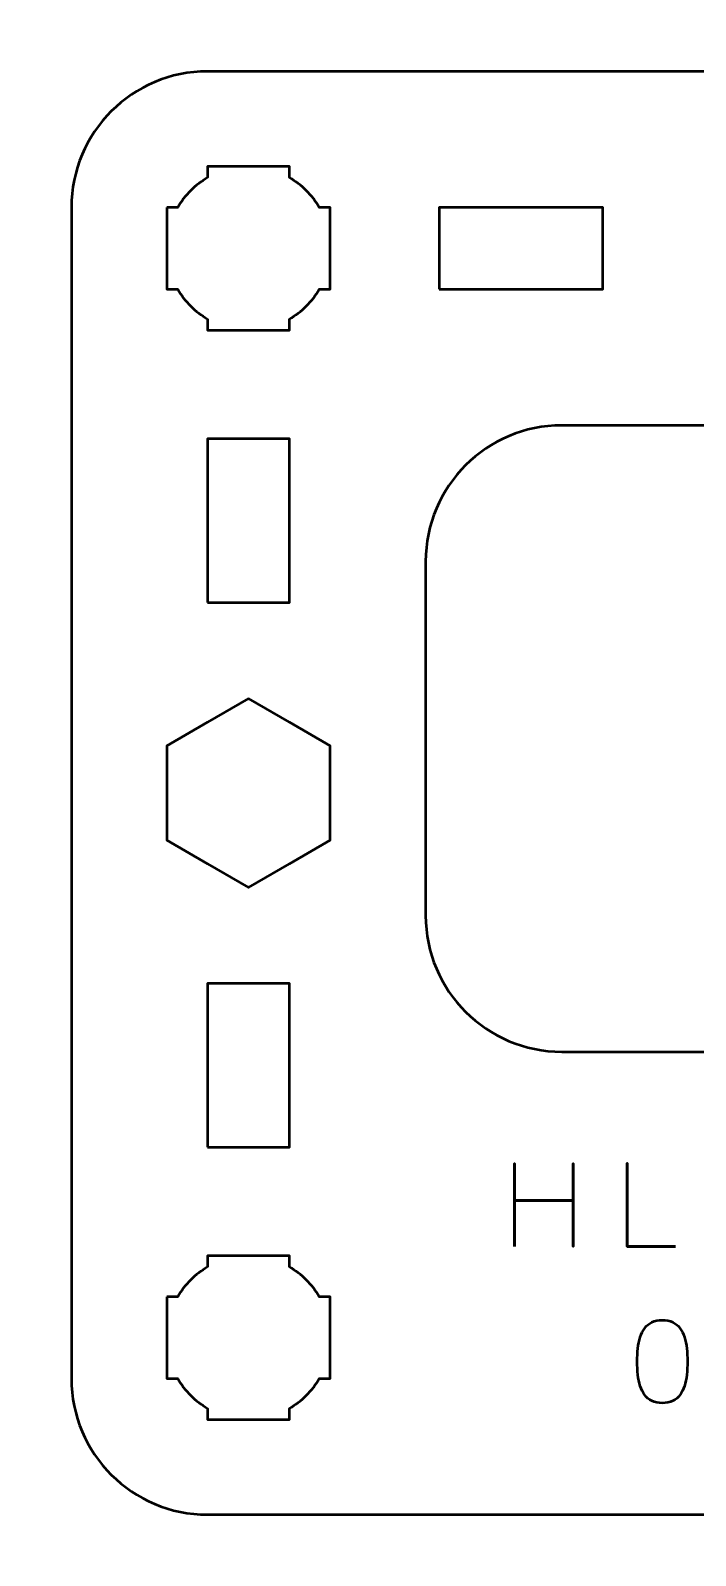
# Model space of a CAD drawing. Header units: centimetres. Extents: x -21 to 0, y -29.7 to 0.
# Drawn here: x -11.4 to -8.96, y -17.25 to -11.65 of the extents above; entities that cross this region are included whole.
import ezdxf

# ---------------------------------------------------------------- set-up
doc = ezdxf.new("R2010")
doc.units = ezdxf.units.CM
doc.header["$MEASUREMENT"] = 0
doc.layers.add('Layer 1', color=7, linetype='Continuous')

msp = doc.modelspace()

# ---------------------------------------------------------------- linework, layer by layer
at = {"layer": 'Layer 1', "lineweight": 53}
for points in [[(-10.75, -13.75), (-10.45, -13.75), (-10.45, -13.15), (-10.75, -13.15), (-10.75, -13.75)], [(-10.75, -15.75), (-10.45, -15.75), (-10.45, -15.15), (-10.75, -15.15), (-10.75, -15.75)]]:
    msp.add_lwpolyline(points, close=True, dxfattribs=at)
at = {"layer": 'Layer 1', "color": 1, "lineweight": 53}
msp.add_open_spline([(-21.00003, -29.19995), (-21.00003, -29.19995), (-21.00003, -2.89992), (-21.00003, -2.89992), (-21.00003, -2.89992), (-21.00003, -2.81709), (-20.93286, -2.74992), (-20.85003, -2.74992), (-20.85003, -2.74992), (-20.7672, -2.74992), (-20.70003, -2.68275), (-20.70003, -2.59992), (-20.70003, -2.59992), (-20.70003, -2.51709), (-20.7672, -2.44992), (-20.85003, -2.44992), (-20.85003, -2.44992), (-20.93286, -2.44992), (-21.00003, -2.38275), (-21.00003, -2.29992), (-21.00003, -2.29992), (-21.00003, -2.21709), (-20.93286, -2.14992), (-20.85003, -2.14992), (-20.85003, -2.14992), (-20.7672, -2.14992), (-20.70003, -2.08275), (-20.70003, -1.99992), (-20.70003, -1.99992), (-20.70003, -1.91709), (-20.7672, -1.84992), (-20.85003, -1.84992), (-20.85003, -1.84992), (-20.93286, -1.84992), (-21.00003, -1.78275), (-21.00003, -1.69992), (-21.00003, -1.69992), (-21.00003, -1.61709), (-20.93286, -1.54992), (-20.85003, -1.54992), (-20.85003, -1.54992), (-20.7672, -1.54992), (-20.70003, -1.48275), (-20.70003, -1.39992), (-20.70003, -1.39992), (-20.70003, -1.31709), (-20.7672, -1.24992), (-20.85003, -1.24992), (-20.85003, -1.24992), (-20.93286, -1.24992), (-21.00003, -1.18275), (-21.00003, -1.09992), (-21.00003, -1.09992), (-21.00003, -1.09992), (-21.00003, -0.49992), (-21.00003, -0.49992), (-21.00003, -0.49992), (-21.00003, -0.22295), (-20.77694, 0.00004), (-20.49994, 0.00004), (-20.49994, 0.00004), (-20.49994, 0.00004), (-0.50008, 0.00004), (-0.50008, 0.00004), (-0.50008, 0.00004), (-0.22294, 0.00004), (0.00002, -0.22295), (0.00002, -0.49992), (0.00002, -0.49992), (0.00002, -0.49992), (0.00002, -29.19995), (0.00002, -29.19995), (0.00002, -29.19995), (0.00002, -29.47695), (-0.22294, -29.70004), (-0.50008, -29.70004), (-0.50008, -29.70004), (-0.50008, -29.70004), (-20.49994, -29.70004), (-20.49994, -29.70004), (-20.49994, -29.70004), (-20.77694, -29.70004), (-21.00003, -29.47695), (-21.00003, -29.19995)], degree=3, knots=[0, 0, 0, 0, 0.047619, 0.047619, 0.047619, 0.047619, 0.0952381, 0.0952381, 0.0952381, 0.0952381, 0.1428571, 0.1428571, 0.1428571, 0.1428571, 0.1904762, 0.1904762, 0.1904762, 0.1904762, 0.2380952, 0.2380952, 0.2380952, 0.2380952, 0.2857143, 0.2857143, 0.2857143, 0.2857143, 0.3333333, 0.3333333, 0.3333333, 0.3333333, 0.3809524, 0.3809524, 0.3809524, 0.3809524, 0.4285714, 0.4285714, 0.4285714, 0.4285714, 0.4761905, 0.4761905, 0.4761905, 0.4761905, 0.5238095, 0.5238095, 0.5238095, 0.5238095, 0.5714286, 0.5714286, 0.5714286, 0.5714286, 0.6190476, 0.6190476, 0.6190476, 0.6190476, 0.6666667, 0.6666667, 0.6666667, 0.6666667, 0.7142857, 0.7142857, 0.7142857, 0.7142857, 0.7619048, 0.7619048, 0.7619048, 0.7619048, 0.8095238, 0.8095238, 0.8095238, 0.8095238, 0.8571429, 0.8571429, 0.8571429, 0.8571429, 0.9047619, 0.9047619, 0.9047619, 0.9047619, 0.952381, 0.952381, 0.952381, 0.952381, 1, 1, 1, 1], dxfattribs=at)
at = {"layer": 'Layer 1', "color": 3, "lineweight": 53}
msp.add_open_spline([(-11.25, -16.6), (-11.25, -16.6), (-11.25, -12.3), (-11.25, -12.3), (-11.25, -12.3), (-11.25, -12.02391), (-11.02609, -11.8), (-10.75, -11.8), (-10.75, -11.8), (-10.75, -11.8), (-6.45, -11.8), (-6.45, -11.8), (-6.45, -11.8), (-6.17391, -11.8), (-5.95, -12.02391), (-5.95, -12.3), (-5.95, -12.3), (-5.95, -12.3), (-5.95, -16.6), (-5.95, -16.6), (-5.95, -16.6), (-5.95, -16.87609), (-6.17391, -17.1), (-6.45, -17.1), (-6.45, -17.1), (-6.45, -17.1), (-10.75, -17.1), (-10.75, -17.1), (-10.75, -17.1), (-11.02609, -17.1), (-11.25, -16.87609), (-11.25, -16.6)], degree=3, knots=[0, 0, 0, 0, 0.125, 0.125, 0.125, 0.125, 0.25, 0.25, 0.25, 0.25, 0.375, 0.375, 0.375, 0.375, 0.5, 0.5, 0.5, 0.5, 0.625, 0.625, 0.625, 0.625, 0.75, 0.75, 0.75, 0.75, 0.875, 0.875, 0.875, 0.875, 1, 1, 1, 1], dxfattribs=at)
at = {"layer": 'Layer 1', "lineweight": 53}
for points, knots in [([(-10.9, -12.3), (-10.9, -12.3), (-10.85985, -12.3), (-10.85985, -12.3), (-10.85985, -12.3), (-10.8335, -12.25447), (-10.79553, -12.2165), (-10.75, -12.19015), (-10.75, -12.19015), (-10.75, -12.19015), (-10.75, -12.15), (-10.75, -12.15), (-10.75, -12.15), (-10.75, -12.15), (-10.6, -12.15), (-10.6, -12.15), (-10.6, -12.15), (-10.6, -12.15), (-10.45, -12.15), (-10.45, -12.15), (-10.45, -12.15), (-10.45, -12.15), (-10.45, -12.19015), (-10.45, -12.19015), (-10.45, -12.19015), (-10.40447, -12.2165), (-10.3665, -12.25447), (-10.34015, -12.3), (-10.34015, -12.3), (-10.34015, -12.3), (-10.3, -12.3), (-10.3, -12.3), (-10.3, -12.3), (-10.3, -12.3), (-10.3, -12.45), (-10.3, -12.45), (-10.3, -12.45), (-10.3, -12.45), (-10.3, -12.6), (-10.3, -12.6), (-10.3, -12.6), (-10.3, -12.6), (-10.34015, -12.6), (-10.34015, -12.6), (-10.34015, -12.6), (-10.3665, -12.64553), (-10.40447, -12.6835), (-10.45, -12.70985), (-10.45, -12.70985), (-10.45, -12.70985), (-10.45, -12.75), (-10.45, -12.75), (-10.45, -12.75), (-10.45, -12.75), (-10.6, -12.75), (-10.6, -12.75), (-10.6, -12.75), (-10.6, -12.75), (-10.75, -12.75), (-10.75, -12.75), (-10.75, -12.75), (-10.75, -12.75), (-10.75, -12.70985), (-10.75, -12.70985), (-10.75, -12.70985), (-10.79553, -12.6835), (-10.8335, -12.64553), (-10.85985, -12.6), (-10.85985, -12.6), (-10.85985, -12.6), (-10.9, -12.6), (-10.9, -12.6), (-10.9, -12.6), (-10.9, -12.6), (-10.9, -12.45), (-10.9, -12.45), (-10.9, -12.45), (-10.9, -12.45), (-10.9, -12.3), (-10.9, -12.3)], [0, 0, 0, 0, 0.05, 0.05, 0.05, 0.05, 0.1, 0.1, 0.1, 0.1, 0.15, 0.15, 0.15, 0.15, 0.2, 0.2, 0.2, 0.2, 0.25, 0.25, 0.25, 0.25, 0.3, 0.3, 0.3, 0.3, 0.35, 0.35, 0.35, 0.35, 0.4, 0.4, 0.4, 0.4, 0.45, 0.45, 0.45, 0.45, 0.5, 0.5, 0.5, 0.5, 0.55, 0.55, 0.55, 0.55, 0.6, 0.6, 0.6, 0.6, 0.65, 0.65, 0.65, 0.65, 0.7, 0.7, 0.7, 0.7, 0.75, 0.75, 0.75, 0.75, 0.8, 0.8, 0.8, 0.8, 0.85, 0.85, 0.85, 0.85, 0.9, 0.9, 0.9, 0.9, 0.95, 0.95, 0.95, 0.95, 1, 1, 1, 1]), ([(-9.9, -12.6), (-9.9, -12.6), (-9.9, -12.3), (-9.9, -12.3), (-9.9, -12.3), (-9.9, -12.3), (-9.3, -12.3), (-9.3, -12.3), (-9.3, -12.3), (-9.3, -12.3), (-9.3, -12.6), (-9.3, -12.6), (-9.3, -12.6), (-9.3, -12.6), (-9.9, -12.6), (-9.9, -12.6)], [0, 0, 0, 0, 0.25, 0.25, 0.25, 0.25, 0.5, 0.5, 0.5, 0.5, 0.75, 0.75, 0.75, 0.75, 1, 1, 1, 1]), ([(-9.95, -14.9), (-9.95, -14.9), (-9.95, -13.6), (-9.95, -13.6), (-9.95, -13.6), (-9.95, -13.32391), (-9.72609, -13.1), (-9.45, -13.1), (-9.45, -13.1), (-9.45, -13.1), (-7.75, -13.1), (-7.75, -13.1), (-7.75, -13.1), (-7.47391, -13.1), (-7.25, -13.32391), (-7.25, -13.6), (-7.25, -13.6), (-7.25, -13.6), (-7.25, -14.9), (-7.25, -14.9), (-7.25, -14.9), (-7.25, -15.17609), (-7.47391, -15.4), (-7.75, -15.4), (-7.75, -15.4), (-7.75, -15.4), (-9.45, -15.4), (-9.45, -15.4), (-9.45, -15.4), (-9.72609, -15.4), (-9.95, -15.17609), (-9.95, -14.9)], [0, 0, 0, 0, 0.125, 0.125, 0.125, 0.125, 0.25, 0.25, 0.25, 0.25, 0.375, 0.375, 0.375, 0.375, 0.5, 0.5, 0.5, 0.5, 0.625, 0.625, 0.625, 0.625, 0.75, 0.75, 0.75, 0.75, 0.875, 0.875, 0.875, 0.875, 1, 1, 1, 1]), ([(-10.6, -14.10359), (-10.6, -14.10359), (-10.45, -14.19019), (-10.45, -14.19019), (-10.45, -14.19019), (-10.45, -14.19019), (-10.3, -14.27679), (-10.3, -14.27679), (-10.3, -14.27679), (-10.3, -14.27679), (-10.3, -14.45), (-10.3, -14.45), (-10.3, -14.45), (-10.3, -14.45), (-10.3, -14.62321), (-10.3, -14.62321), (-10.3, -14.62321), (-10.3, -14.62321), (-10.45, -14.70981), (-10.45, -14.70981), (-10.45, -14.70981), (-10.45, -14.70981), (-10.6, -14.79641), (-10.6, -14.79641), (-10.6, -14.79641), (-10.6, -14.79641), (-10.75, -14.70981), (-10.75, -14.70981), (-10.75, -14.70981), (-10.75, -14.70981), (-10.9, -14.62321), (-10.9, -14.62321), (-10.9, -14.62321), (-10.9, -14.62321), (-10.9, -14.45), (-10.9, -14.45), (-10.9, -14.45), (-10.9, -14.45), (-10.9, -14.27679), (-10.9, -14.27679), (-10.9, -14.27679), (-10.9, -14.27679), (-10.75, -14.19019), (-10.75, -14.19019), (-10.75, -14.19019), (-10.75, -14.19019), (-10.6, -14.10359), (-10.6, -14.10359)], [0, 0, 0, 0, 0.0833333, 0.0833333, 0.0833333, 0.0833333, 0.1666667, 0.1666667, 0.1666667, 0.1666667, 0.25, 0.25, 0.25, 0.25, 0.3333333, 0.3333333, 0.3333333, 0.3333333, 0.4166667, 0.4166667, 0.4166667, 0.4166667, 0.5, 0.5, 0.5, 0.5, 0.5833333, 0.5833333, 0.5833333, 0.5833333, 0.6666667, 0.6666667, 0.6666667, 0.6666667, 0.75, 0.75, 0.75, 0.75, 0.8333333, 0.8333333, 0.8333333, 0.8333333, 0.9166667, 0.9166667, 0.9166667, 0.9166667, 1, 1, 1, 1]), ([(-10.9, -16.3), (-10.9, -16.3), (-10.85985, -16.3), (-10.85985, -16.3), (-10.85985, -16.3), (-10.8335, -16.25447), (-10.79553, -16.2165), (-10.75, -16.19015), (-10.75, -16.19015), (-10.75, -16.19015), (-10.75, -16.15), (-10.75, -16.15), (-10.75, -16.15), (-10.75, -16.15), (-10.6, -16.15), (-10.6, -16.15), (-10.6, -16.15), (-10.6, -16.15), (-10.45, -16.15), (-10.45, -16.15), (-10.45, -16.15), (-10.45, -16.15), (-10.45, -16.19015), (-10.45, -16.19015), (-10.45, -16.19015), (-10.40447, -16.2165), (-10.3665, -16.25447), (-10.34015, -16.3), (-10.34015, -16.3), (-10.34015, -16.3), (-10.3, -16.3), (-10.3, -16.3), (-10.3, -16.3), (-10.3, -16.3), (-10.3, -16.45), (-10.3, -16.45), (-10.3, -16.45), (-10.3, -16.45), (-10.3, -16.6), (-10.3, -16.6), (-10.3, -16.6), (-10.3, -16.6), (-10.34015, -16.6), (-10.34015, -16.6), (-10.34015, -16.6), (-10.3665, -16.64553), (-10.40447, -16.6835), (-10.45, -16.70985), (-10.45, -16.70985), (-10.45, -16.70985), (-10.45, -16.75), (-10.45, -16.75), (-10.45, -16.75), (-10.45, -16.75), (-10.6, -16.75), (-10.6, -16.75), (-10.6, -16.75), (-10.6, -16.75), (-10.75, -16.75), (-10.75, -16.75), (-10.75, -16.75), (-10.75, -16.75), (-10.75, -16.70985), (-10.75, -16.70985), (-10.75, -16.70985), (-10.79553, -16.6835), (-10.8335, -16.64553), (-10.85985, -16.6), (-10.85985, -16.6), (-10.85985, -16.6), (-10.9, -16.6), (-10.9, -16.6), (-10.9, -16.6), (-10.9, -16.6), (-10.9, -16.45), (-10.9, -16.45), (-10.9, -16.45), (-10.9, -16.45), (-10.9, -16.3), (-10.9, -16.3)], [0, 0, 0, 0, 0.05, 0.05, 0.05, 0.05, 0.1, 0.1, 0.1, 0.1, 0.15, 0.15, 0.15, 0.15, 0.2, 0.2, 0.2, 0.2, 0.25, 0.25, 0.25, 0.25, 0.3, 0.3, 0.3, 0.3, 0.35, 0.35, 0.35, 0.35, 0.4, 0.4, 0.4, 0.4, 0.45, 0.45, 0.45, 0.45, 0.5, 0.5, 0.5, 0.5, 0.55, 0.55, 0.55, 0.55, 0.6, 0.6, 0.6, 0.6, 0.65, 0.65, 0.65, 0.65, 0.7, 0.7, 0.7, 0.7, 0.75, 0.75, 0.75, 0.75, 0.8, 0.8, 0.8, 0.8, 0.85, 0.85, 0.85, 0.85, 0.9, 0.9, 0.9, 0.9, 0.95, 0.95, 0.95, 0.95, 1, 1, 1, 1])]:
    msp.add_open_spline(points, degree=3, knots=knots, dxfattribs=at)
at = {"layer": 'Layer 1', "color": 5, "lineweight": 53}
for points, knots in [([(-9.62382, -16.11494), (-9.62382, -16.11494), (-9.62382, -15.94603), (-9.62382, -15.94603), (-9.62382, -15.94603), (-9.62382, -15.94603), (-9.40835, -15.94603), (-9.40835, -15.94603), (-9.40835, -15.94603), (-9.40835, -15.94603), (-9.40835, -16.11494), (-9.40835, -16.11494), (-9.40835, -16.11494), (-9.40835, -16.11494), (-9.40835, -15.81014), (-9.40835, -15.81014), (-9.40835, -15.81014), (-9.40835, -15.81014), (-9.40835, -15.94603), (-9.40835, -15.94603), (-9.40835, -15.94603), (-9.40835, -15.94603), (-9.62382, -15.94603), (-9.62382, -15.94603), (-9.62382, -15.94603), (-9.62382, -15.94603), (-9.62382, -15.81014), (-9.62382, -15.81014), (-9.62382, -15.81014), (-9.62382, -15.81014), (-9.62382, -16.11494), (-9.62382, -16.11494)], [0, 0, 0, 0, 0.125, 0.125, 0.125, 0.125, 0.25, 0.25, 0.25, 0.25, 0.375, 0.375, 0.375, 0.375, 0.5, 0.5, 0.5, 0.5, 0.625, 0.625, 0.625, 0.625, 0.75, 0.75, 0.75, 0.75, 0.875, 0.875, 0.875, 0.875, 1, 1, 1, 1]), ([(-9.03243, -16.11494), (-9.03243, -16.11494), (-9.21065, -16.11494), (-9.21065, -16.11494), (-9.21065, -16.11494), (-9.21065, -16.11494), (-9.21065, -15.80972), (-9.21065, -15.80972), (-9.21065, -15.80972), (-9.21065, -15.80972), (-9.21065, -16.11494), (-9.21065, -16.11494), (-9.21065, -16.11494), (-9.21065, -16.11494), (-9.03243, -16.11494), (-9.03243, -16.11494)], [0, 0, 0, 0, 0.25, 0.25, 0.25, 0.25, 0.5, 0.5, 0.5, 0.5, 0.75, 0.75, 0.75, 0.75, 1, 1, 1, 1]), ([(-9.08132, -16.69025), (-9.06651, -16.69018), (-9.05374, -16.68757), (-9.04308, -16.68249), (-9.04308, -16.68249), (-9.0325, -16.67741), (-9.02368, -16.67014), (-9.01663, -16.6609), (-9.01663, -16.6609), (-9.00964, -16.65159), (-9.00414, -16.64058), (-9.00005, -16.62788), (-9.00005, -16.62788), (-8.99602, -16.61518), (-8.99313, -16.60128), (-8.99151, -16.58604), (-8.99151, -16.58604), (-8.98981, -16.5708), (-8.98897, -16.55478), (-8.98904, -16.53785), (-8.98904, -16.53785), (-8.98897, -16.52099), (-8.98981, -16.50497), (-8.99151, -16.4898), (-8.99151, -16.4898), (-8.99313, -16.47463), (-8.99602, -16.46066), (-9.00005, -16.44796), (-9.00005, -16.44796), (-9.00414, -16.43533), (-9.00964, -16.42433), (-9.01663, -16.41494), (-9.01663, -16.41494), (-9.02368, -16.40563), (-9.0325, -16.39836), (-9.04308, -16.39328), (-9.04308, -16.39328), (-9.05374, -16.38813), (-9.06651, -16.38552), (-9.08132, -16.38545), (-9.08132, -16.38545), (-9.09614, -16.38552), (-9.10891, -16.38813), (-9.11957, -16.39328), (-9.11957, -16.39328), (-9.13015, -16.39836), (-9.13897, -16.40563), (-9.14602, -16.41494), (-9.14602, -16.41494), (-9.15301, -16.42433), (-9.15851, -16.43533), (-9.1626, -16.44796), (-9.1626, -16.44796), (-9.16663, -16.46066), (-9.16952, -16.47463), (-9.17114, -16.4898), (-9.17114, -16.4898), (-9.17283, -16.50497), (-9.17368, -16.52099), (-9.17361, -16.53785), (-9.17361, -16.53785), (-9.17368, -16.55478), (-9.17283, -16.5708), (-9.17114, -16.58604), (-9.17114, -16.58604), (-9.16952, -16.60128), (-9.16663, -16.61518), (-9.1626, -16.62788), (-9.1626, -16.62788), (-9.15851, -16.64058), (-9.15301, -16.65159), (-9.14602, -16.6609), (-9.14602, -16.6609), (-9.13897, -16.67014), (-9.13015, -16.67741), (-9.11957, -16.68249), (-9.11957, -16.68249), (-9.10891, -16.68757), (-9.09614, -16.69018), (-9.08132, -16.69025)], [0, 0, 0, 0, 0.05, 0.05, 0.05, 0.05, 0.1, 0.1, 0.1, 0.1, 0.15, 0.15, 0.15, 0.15, 0.2, 0.2, 0.2, 0.2, 0.25, 0.25, 0.25, 0.25, 0.3, 0.3, 0.3, 0.3, 0.35, 0.35, 0.35, 0.35, 0.4, 0.4, 0.4, 0.4, 0.45, 0.45, 0.45, 0.45, 0.5, 0.5, 0.5, 0.5, 0.55, 0.55, 0.55, 0.55, 0.6, 0.6, 0.6, 0.6, 0.65, 0.65, 0.65, 0.65, 0.7, 0.7, 0.7, 0.7, 0.75, 0.75, 0.75, 0.75, 0.8, 0.8, 0.8, 0.8, 0.85, 0.85, 0.85, 0.85, 0.9, 0.9, 0.9, 0.9, 0.95, 0.95, 0.95, 0.95, 1, 1, 1, 1]), ([(-9.08132, -16.69025), (-9.06651, -16.69018), (-9.05374, -16.68757), (-9.04308, -16.68249), (-9.04308, -16.68249), (-9.0325, -16.67741), (-9.02368, -16.67014), (-9.01663, -16.6609), (-9.01663, -16.6609), (-9.00964, -16.65159), (-9.00414, -16.64058), (-9.00005, -16.62788), (-9.00005, -16.62788), (-8.99602, -16.61518), (-8.99313, -16.60128), (-8.99151, -16.58604), (-8.99151, -16.58604), (-8.98981, -16.5708), (-8.98897, -16.55478), (-8.98904, -16.53785), (-8.98904, -16.53785), (-8.98897, -16.52099), (-8.98981, -16.50497), (-8.99151, -16.4898), (-8.99151, -16.4898), (-8.99313, -16.47463), (-8.99602, -16.46066), (-9.00005, -16.44796), (-9.00005, -16.44796), (-9.00414, -16.43533), (-9.00964, -16.42433), (-9.01663, -16.41494), (-9.01663, -16.41494), (-9.02368, -16.40563), (-9.0325, -16.39836), (-9.04308, -16.39328), (-9.04308, -16.39328), (-9.05374, -16.38813), (-9.06651, -16.38552), (-9.08132, -16.38545), (-9.08132, -16.38545), (-9.09614, -16.38552), (-9.10891, -16.38813), (-9.11957, -16.39328), (-9.11957, -16.39328), (-9.13015, -16.39836), (-9.13897, -16.40563), (-9.14602, -16.41494), (-9.14602, -16.41494), (-9.15301, -16.42433), (-9.15851, -16.43533), (-9.1626, -16.44796), (-9.1626, -16.44796), (-9.16663, -16.46066), (-9.16952, -16.47463), (-9.17114, -16.4898), (-9.17114, -16.4898), (-9.17283, -16.50497), (-9.17368, -16.52099), (-9.17361, -16.53785), (-9.17361, -16.53785), (-9.17368, -16.55478), (-9.17283, -16.5708), (-9.17114, -16.58604), (-9.17114, -16.58604), (-9.16952, -16.60128), (-9.16663, -16.61518), (-9.1626, -16.62788), (-9.1626, -16.62788), (-9.15851, -16.64058), (-9.15301, -16.65159), (-9.14602, -16.6609), (-9.14602, -16.6609), (-9.13897, -16.67014), (-9.13015, -16.67741), (-9.11957, -16.68249), (-9.11957, -16.68249), (-9.10891, -16.68757), (-9.09614, -16.69018), (-9.08132, -16.69025)], [0, 0, 0, 0, 0.05, 0.05, 0.05, 0.05, 0.1, 0.1, 0.1, 0.1, 0.15, 0.15, 0.15, 0.15, 0.2, 0.2, 0.2, 0.2, 0.25, 0.25, 0.25, 0.25, 0.3, 0.3, 0.3, 0.3, 0.35, 0.35, 0.35, 0.35, 0.4, 0.4, 0.4, 0.4, 0.45, 0.45, 0.45, 0.45, 0.5, 0.5, 0.5, 0.5, 0.55, 0.55, 0.55, 0.55, 0.6, 0.6, 0.6, 0.6, 0.65, 0.65, 0.65, 0.65, 0.7, 0.7, 0.7, 0.7, 0.75, 0.75, 0.75, 0.75, 0.8, 0.8, 0.8, 0.8, 0.85, 0.85, 0.85, 0.85, 0.9, 0.9, 0.9, 0.9, 0.95, 0.95, 0.95, 0.95, 1, 1, 1, 1])]:
    msp.add_open_spline(points, degree=3, knots=knots, dxfattribs=at)

doc.saveas('drawing.dxf')
